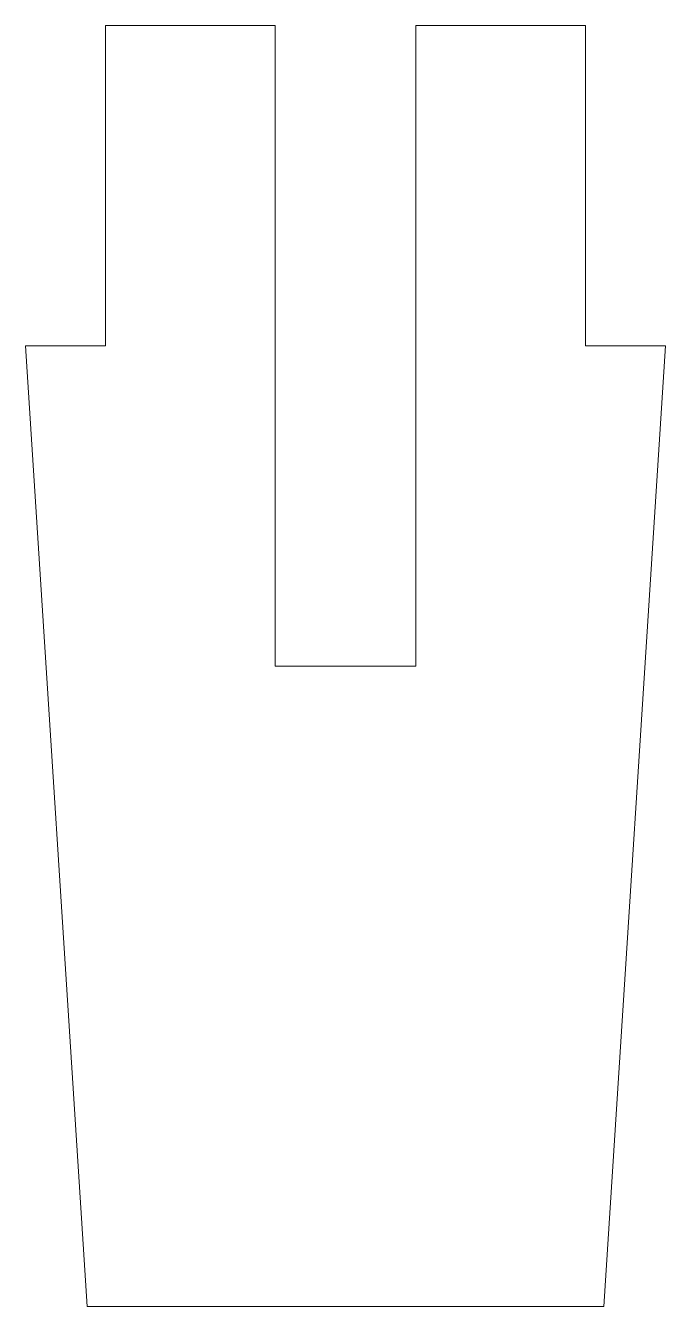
# Model space of a CAD drawing. Header units: inches. Extents: x -0.12 to 0.88, y 0 to 2.
import ezdxf

# ---------------------------------------------------------------- set-up
doc = ezdxf.new("R2010")
doc.units = ezdxf.units.IN
doc.header["$MEASUREMENT"] = 0

msp = doc.modelspace()

# ---------------------------------------------------------------- linework, layer by layer
at = {"color": 7, "linetype": 'Continuous', "lineweight": 15}
for p, q in [((0.265, 2), (0, 2)), ((0, 2), (0, 1.5)), ((0.265, 1), (0.265, 2)), ((0.485, 2), (0.485, 1)), ((0.75, 2), (0.485, 2)), ((0.75, 1.5), (0.75, 2)), ((-0.125, 1.5), (-0.029, 0)), ((0, 1.5), (-0.125, 1.5)), ((0.875, 1.5), (0.75, 1.5)), ((0.779, 0), (0.875, 1.5)), ((0.485, 1), (0.265, 1)), ((-0.029, 0), (0.779, 0))]:
    msp.add_line(p, q, dxfattribs=at)

doc.saveas('drawing.dxf')
